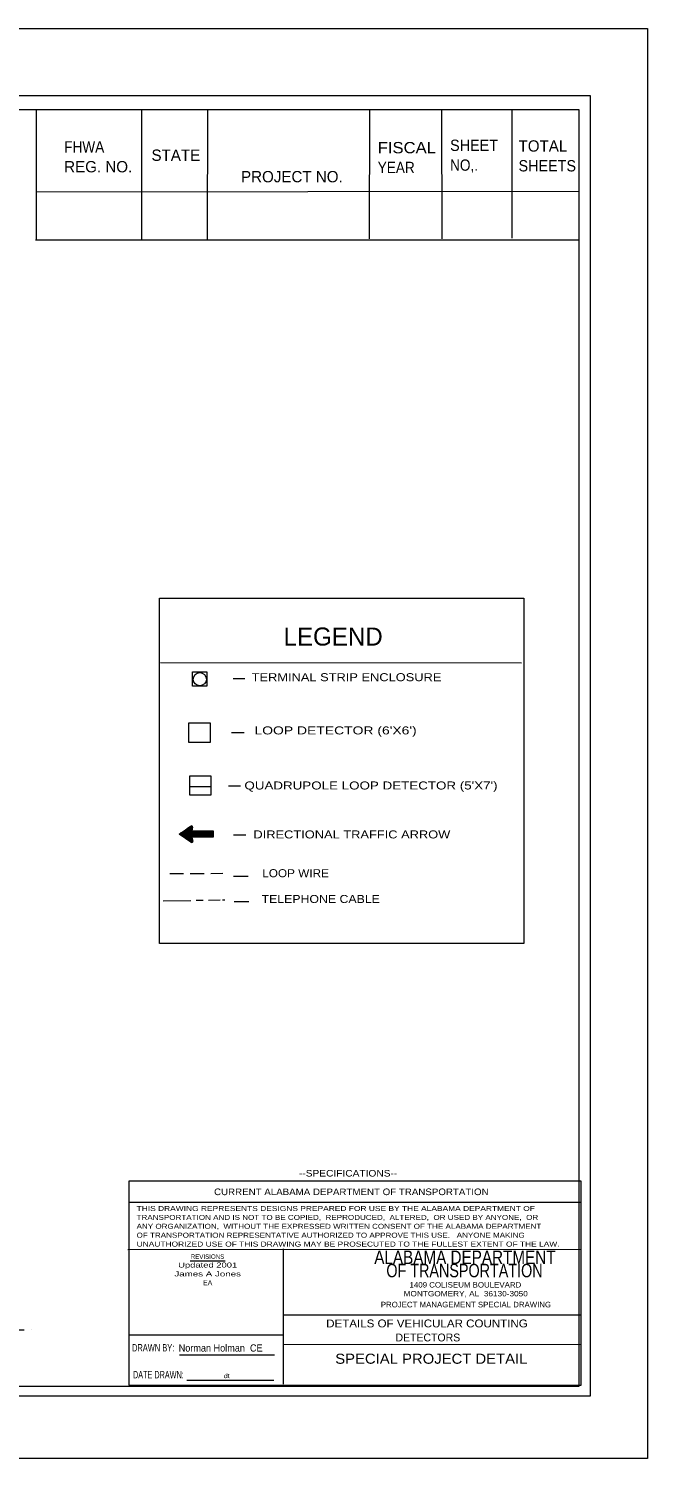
# Model space of a CAD drawing. Extents: x -402 to 1158, y -354 to 209.
# Drawn here: x 915 to 1158, y -352 to 209 of the extents above; entities that cross this region are included whole.
import ezdxf
from ezdxf.enums import TextEntityAlignment as Align

# ---------------------------------------------------------------- set-up
doc = ezdxf.new("R2010")
doc.units = 0
doc.header["$LTSCALE"] = 1.8
for name, pattern in [('LONG_DASH_SHORT_DASH', [9.9, 6, -1.2, 1.5, -1.2]), ('LONG_DASHED', [7.5, 6, -1.5]), ('MEDIUM_DASHED', [4.5, 3, -1.5])]:
    doc.linetypes.add(name, pattern=pattern)
doc.layers.add('1', color=7, linetype='Continuous', lineweight=13)

msp = doc.modelspace()

# ---------------------------------------------------------------- linework, layer by layer
at = {"layer": '1'}
for p, q in [((918.098, 177.126), (918.071, 125.954)), ((959.424, 176.842), (959.458, 126.071)), ((985.311, 177.126), (985.182, 125.954)), ((1048.944, 176.567), (1048.902, 126.257)), ((1077.321, 176.842), (1077.35, 126.239)), ((1104.864, 176.851), (1104.93, 126.526)), ((918.077, 144.641), (1131.454, 144.873)), ((917.787, 125.833), (1131.454, 125.861)), ((966.946, -40.01), (1108.674, -40.157)), ((995.495, -46.28), (999.988, -46.28)), ((994.777, -67.426), (999.836, -67.426)), ((978.386, -88.611), (986.745, -88.611)), ((993.608, -88.44), (998.392, -88.44)), ((974.312, -107.352), (978.842, -104.169)), ((974.534, -107.51), (975.583, -106.452)), ((974.565, -107.533), (975.774, -106.321)), ((974.603, -107.539), (975.979, -106.187)), ((974.647, -107.58), (976.167, -106.034)), ((974.677, -107.603), (976.385, -105.909)), ((974.723, -107.623), (976.568, -105.751)), ((974.738, -107.64), (976.784, -105.62)), ((974.778, -107.684), (976.966, -105.467)), ((974.814, -107.694), (977.177, -105.341)), ((974.851, -107.714), (977.366, -105.196)), ((974.877, -107.73), (977.567, -105.049)), ((974.915, -107.766), (977.78, -104.931)), ((974.957, -107.795), (977.962, -104.781)), ((974.992, -107.801), (978.183, -104.634)), ((975.022, -107.843), (978.363, -104.497)), ((975.059, -107.869), (978.576, -104.357)), ((975.101, -107.888), (978.769, -104.205)), ((975.127, -107.922), (978.916, -104.133)), ((975.166, -107.941), (979.002, -104.1)), ((975.191, -107.956), (979.068, -104.077)), ((975.226, -107.987), (979.141, -104.077)), ((975.271, -108.023), (979.184, -104.1)), ((975.305, -108.04), (979.235, -104.106)), ((975.331, -108.061), (979.27, -104.118)), ((975.364, -108.084), (979.321, -104.14)), ((975.401, -108.113), (979.357, -104.169)), ((975.446, -108.138), (979.383, -104.178)), ((975.476, -108.139), (979.425, -104.22)), ((975.511, -108.186), (979.448, -104.249)), ((975.556, -108.208), (979.478, -104.285)), ((975.583, -108.221), (979.497, -104.318)), ((975.626, -108.261), (979.519, -104.357)), ((975.648, -108.288), (979.534, -104.405)), ((975.683, -108.296), (979.555, -104.442)), ((975.719, -108.332), (979.555, -104.512)), ((975.757, -108.362), (979.555, -104.558)), ((975.802, -108.377), (979.534, -104.629)), ((975.824, -108.395), (979.519, -104.709)), ((975.854, -108.439), (979.497, -104.786)), ((975.895, -108.448), (979.478, -104.866)), ((975.932, -108.476), (979.453, -104.936)), ((975.965, -108.489), (979.448, -105.024)), ((976.003, -108.526), (979.425, -105.094)), ((976.036, -108.55), (979.398, -105.187)), ((976.058, -108.563), (979.383, -105.263)), ((976.098, -108.596), (979.362, -105.341)), ((976.138, -108.625), (979.339, -105.422)), ((976.167, -108.65), (979.321, -105.501)), ((976.203, -108.674), (979.295, -105.579)), ((976.237, -108.705), (979.27, -105.649)), ((976.274, -108.708), (979.252, -105.736)), ((976.303, -108.739), (979.235, -105.806)), ((976.342, -108.777), (979.22, -105.909)), ((976.385, -108.795), (979.197, -105.983)), ((976.423, -108.818), (979.179, -106.055)), ((976.434, -108.848), (979.184, -106.106)), ((976.487, -108.865), (979.252, -106.106)), ((976.513, -108.893), (979.311, -106.106)), ((976.557, -108.898), (979.362, -106.106)), ((976.594, -108.935), (979.425, -106.106)), ((976.623, -108.965), (979.478, -106.106)), ((976.655, -108.993), (979.555, -106.106)), ((976.694, -109.023), (979.594, -106.106)), ((976.72, -109.039), (979.663, -106.106)), ((976.762, -109.051), (979.72, -106.106)), ((976.798, -109.089), (979.783, -106.106)), ((976.833, -109.116), (979.84, -106.106)), ((976.866, -109.132), (979.896, -106.106)), ((976.894, -109.151), (979.951, -106.106)), ((976.923, -109.196), (980.004, -106.106)), ((976.966, -109.204), (980.073, -106.106)), ((977.003, -109.233), (980.138, -106.106)), ((977.048, -109.251), (980.196, -106.106)), ((977.08, -109.285), (980.249, -106.106)), ((977.104, -109.307), (980.306, -106.106)), ((977.139, -109.336), (980.366, -106.106)), ((977.177, -109.356), (980.423, -106.106)), ((977.205, -109.387), (980.487, -106.106)), ((977.25, -109.393), (980.545, -106.106)), ((977.287, -109.431), (980.604, -106.106)), ((977.321, -109.461), (980.67, -106.106)), ((977.35, -109.47), (980.73, -106.106)), ((977.383, -109.498), (980.785, -106.106)), ((977.424, -109.532), (980.844, -106.106)), ((977.459, -109.54), (980.907, -106.106)), ((977.496, -109.57), (980.953, -106.106)), ((977.534, -109.605), (981.027, -106.106)), ((977.553, -109.62), (981.069, -106.106)), ((977.589, -109.647), (981.141, -106.106)), ((977.633, -109.67), (981.203, -106.106)), ((977.666, -109.693), (981.25, -106.106)), ((977.703, -109.717), (981.312, -106.106)), ((977.738, -109.741), (981.367, -106.106)), ((977.776, -109.774), (981.441, -106.106)), ((977.798, -109.79), (981.498, -106.106)), ((979.184, -108.476), (981.558, -106.106)), ((979.252, -108.476), (981.613, -106.106)), ((979.311, -108.476), (981.671, -106.106)), ((979.362, -108.476), (981.727, -106.106)), ((979.425, -108.476), (981.782, -106.106)), ((979.478, -108.476), (981.851, -106.106)), ((979.534, -108.476), (981.898, -106.106)), ((979.594, -108.476), (981.958, -106.106)), ((979.663, -108.476), (982.023, -106.106)), ((979.72, -108.476), (982.089, -106.106)), ((979.783, -108.476), (982.141, -106.106)), ((979.84, -108.476), (982.197, -106.106)), ((979.896, -108.476), (982.271, -106.106)), ((979.951, -108.476), (982.321, -106.106)), ((980.004, -108.476), (982.379, -106.106)), ((980.067, -108.476), (982.432, -106.106)), ((980.138, -108.476), (982.498, -106.106)), ((980.196, -108.476), (982.554, -106.106)), ((980.249, -108.476), (982.617, -106.106)), ((980.306, -108.476), (982.682, -106.106)), ((980.366, -108.476), (982.733, -106.106)), ((980.423, -108.476), (982.805, -106.106)), ((980.487, -108.476), (982.861, -106.106)), ((980.545, -108.476), (982.915, -106.106)), ((980.604, -108.476), (982.971, -106.106)), ((980.656, -108.476), (983.033, -106.106)), ((980.73, -108.476), (983.091, -106.106)), ((980.785, -108.476), (983.15, -106.106)), ((980.844, -108.476), (983.199, -106.106)), ((980.907, -108.476), (983.264, -106.106)), ((980.953, -108.476), (983.327, -106.106)), ((981.027, -108.476), (983.392, -106.106)), ((981.069, -108.476), (983.445, -106.106)), ((981.141, -108.476), (983.499, -106.106)), ((981.203, -108.476), (983.559, -106.106)), ((981.25, -108.476), (983.629, -106.106)), ((981.312, -108.476), (983.673, -106.106)), ((981.367, -108.476), (983.748, -106.106)), ((981.441, -108.476), (983.8, -106.106)), ((981.489, -108.476), (983.859, -106.106)), ((981.55, -108.476), (983.914, -106.106)), ((981.613, -108.476), (983.978, -106.106)), ((981.671, -108.476), (984.045, -106.106)), ((981.727, -108.476), (984.086, -106.106)), ((981.782, -108.476), (984.161, -106.106)), ((981.851, -108.476), (984.223, -106.106)), ((981.898, -108.476), (984.273, -106.106)), ((981.958, -108.476), (984.336, -106.106)), ((982.023, -108.476), (984.393, -106.106)), ((982.089, -108.476), (984.445, -106.106)), ((982.141, -108.476), (984.506, -106.106)), ((982.197, -108.476), (984.569, -106.106)), ((982.271, -108.476), (984.619, -106.106)), ((982.321, -108.476), (984.691, -106.106)), ((982.379, -108.476), (984.75, -106.106)), ((982.432, -108.476), (984.808, -106.106)), ((982.498, -108.476), (984.863, -106.106)), ((982.554, -108.476), (984.92, -106.106)), ((982.617, -108.476), (984.982, -106.106)), ((982.682, -108.476), (985.041, -106.106)), ((982.733, -108.476), (985.108, -106.106)), ((982.793, -108.476), (985.152, -106.106)), ((982.861, -108.476), (985.219, -106.106)), ((982.915, -108.476), (985.279, -106.106)), ((982.971, -108.476), (985.334, -106.106)), ((983.033, -108.476), (985.392, -106.106)), ((983.091, -108.476), (985.451, -106.106)), ((983.142, -108.476), (985.516, -106.106)), ((983.199, -108.476), (985.58, -106.106)), ((983.264, -108.476), (985.644, -106.106)), ((983.327, -108.476), (985.689, -106.106)), ((983.392, -108.476), (985.75, -106.106)), ((983.445, -108.476), (985.8, -106.106)), ((983.499, -108.476), (985.866, -106.106)), ((983.559, -108.476), (985.916, -106.106)), ((983.629, -108.476), (985.99, -106.106)), ((983.672, -108.476), (986.052, -106.106)), ((983.748, -108.476), (986.106, -106.106)), ((983.8, -108.476), (986.162, -106.106)), ((983.859, -108.476), (986.22, -106.106)), ((983.914, -108.476), (986.284, -106.106)), ((983.978, -108.476), (986.345, -106.106)), ((984.045, -108.476), (986.391, -106.106)), ((984.086, -108.476), (986.462, -106.106)), ((984.161, -108.476), (986.526, -106.106)), ((984.223, -108.476), (986.583, -106.106)), ((984.273, -108.476), (986.642, -106.106)), ((984.336, -108.476), (986.696, -106.106)), ((984.393, -108.476), (986.761, -106.106)), ((984.445, -108.476), (986.802, -106.106)), ((984.506, -108.476), (986.888, -106.106)), ((984.56, -108.476), (986.938, -106.106)), ((984.619, -108.476), (986.997, -106.106)), ((984.691, -108.476), (987.051, -106.106)), ((984.75, -108.476), (987.108, -106.106)), ((984.8, -108.476), (987.171, -106.106)), ((984.863, -108.476), (987.223, -106.106)), ((984.92, -108.476), (987.297, -106.106)), ((984.982, -108.476), (987.356, -106.106)), ((985.041, -108.476), (987.406, -106.106)), ((985.105, -108.476), (987.466, -106.106)), ((985.152, -108.476), (987.528, -106.106)), ((985.219, -108.476), (987.583, -106.106)), ((985.279, -108.476), (987.59, -106.159)), ((985.334, -108.476), (987.59, -106.221)), ((985.392, -108.476), (987.59, -106.287)), ((985.451, -108.476), (987.59, -106.333)), ((985.516, -108.476), (987.59, -106.406)), ((985.58, -108.476), (987.59, -106.446)), ((985.644, -108.476), (987.59, -106.505)), ((985.689, -108.476), (987.59, -106.574)), ((978.879, -110.553), (974.312, -107.352)), ((974.319, -107.356), (974.382, -107.305)), ((974.363, -107.385), (974.587, -107.161)), ((974.404, -107.394), (974.778, -107.013)), ((974.439, -107.43), (974.987, -106.888)), ((974.461, -107.446), (975.178, -106.738)), ((974.498, -107.468), (975.384, -106.594)), ((977.832, -109.807), (979.179, -108.489)), ((977.875, -109.84), (979.179, -108.538)), ((977.917, -109.875), (979.197, -108.579)), ((977.934, -109.889), (979.207, -108.631)), ((977.962, -109.915), (979.22, -108.674)), ((978.004, -109.933), (979.235, -108.708)), ((978.048, -109.96), (979.252, -108.777)), ((978.088, -109.996), (979.252, -108.818)), ((978.117, -110.024), (979.27, -108.865)), ((978.158, -110.04), (979.287, -108.898)), ((978.186, -110.058), (979.294, -108.965)), ((978.229, -110.072), (979.311, -109.004)), ((978.253, -110.108), (979.311, -109.047)), ((978.293, -110.139), (979.329, -109.093)), ((978.326, -110.148), (979.339, -109.141)), ((978.363, -110.195), (979.352, -109.196)), ((978.387, -110.216), (979.362, -109.239)), ((978.43, -110.226), (979.376, -109.285)), ((978.456, -110.252), (979.397, -109.336)), ((978.495, -110.287), (979.398, -109.387)), ((978.538, -110.296), (979.408, -109.42)), ((978.576, -110.325), (979.425, -109.47)), ((978.611, -110.36), (979.448, -109.517)), ((978.652, -110.375), (979.453, -109.57)), ((978.685, -110.403), (979.453, -109.605)), ((978.703, -110.425), (979.478, -109.65)), ((978.742, -110.449), (979.49, -109.712)), ((978.78, -110.472), (979.497, -109.757)), ((978.807, -110.494), (979.519, -109.802)), ((978.844, -110.529), (979.522, -109.843)), ((978.874, -110.553), (979.534, -109.889)), ((978.916, -110.564), (979.555, -109.933)), ((978.952, -110.594), (979.561, -109.984)), ((978.998, -110.597), (979.577, -110.03)), ((979.045, -110.626), (979.585, -110.072)), ((979.095, -110.639), (979.594, -110.139)), ((979.159, -110.641), (979.594, -110.195)), ((979.22, -110.639), (979.594, -110.252)), ((979.294, -110.597), (979.577, -110.332)), ((979.425, -110.529), (979.497, -110.472)), ((985.75, -108.476), (987.59, -106.631)), ((985.8, -108.476), (987.59, -106.694)), ((985.864, -108.476), (987.59, -106.752)), ((985.916, -108.476), (987.59, -106.819)), ((985.99, -108.476), (987.59, -106.869)), ((986.052, -108.476), (987.59, -106.929)), ((986.106, -108.476), (987.59, -106.979)), ((986.162, -108.476), (987.59, -107.046)), ((986.22, -108.476), (987.59, -107.115)), ((986.284, -108.476), (987.59, -107.161)), ((986.345, -108.476), (987.59, -107.229)), ((986.391, -108.476), (987.59, -107.277)), ((986.461, -108.476), (987.59, -107.34)), ((986.526, -108.476), (987.59, -107.394)), ((986.583, -108.476), (987.59, -107.468)), ((986.642, -108.476), (987.59, -107.51)), ((986.688, -108.476), (987.59, -107.584)), ((986.761, -108.476), (987.59, -107.64)), ((986.802, -108.476), (987.59, -107.694)), ((986.888, -108.476), (987.59, -107.759)), ((986.938, -108.476), (987.59, -107.801)), ((986.993, -108.476), (987.59, -107.874)), ((987.051, -108.476), (987.59, -107.938)), ((987.108, -108.476), (987.59, -107.987)), ((987.171, -108.476), (987.59, -108.061)), ((987.223, -108.476), (987.59, -108.113)), ((987.287, -108.476), (987.59, -108.171)), ((987.356, -108.476), (987.59, -108.221)), ((987.406, -108.476), (987.59, -108.288)), ((987.466, -108.476), (987.59, -108.341)), ((987.528, -108.476), (987.59, -108.404)), ((987.583, -108.476), (987.59, -108.476)), ((995.574, -107.64), (1000.483, -107.64)), ((995.574, -123.86), (1001.35, -123.86)), ((995.823, -133.732), (1001.603, -133.732)), ((1132.054, -251.863), (954.467, -251.863)), ((1132.054, -270.333), (954.15, -270.385)), ((978.576, -274.699), (992.282, -274.699)), ((1015.247, -323.178), (1015.207, -270.07)), ((1015.166, -295.926), (1132.215, -295.926)), ((954.467, -303.794), (1015.166, -303.794)), ((1015.166, -307.492), (1132.054, -307.549)), ((974.41, -311.667), (1011.694, -311.667)), ((977.287, -321.541), (1011.445, -321.541))]:
    msp.add_line(p, q, dxfattribs=at)
at = {"layer": '1', "linetype": 'MEDIUM_DASHED'}
msp.add_line((970.518, -122.784), (991.417, -122.72), dxfattribs=at)
at = {"layer": '1', "linetype": 'LONG_DASH_SHORT_DASH'}
for p, q in [((967.997, -133.516), (990.289, -133.156)), ((991.215, -133.142), (992.149, -133.126))]:
    msp.add_line(p, q, dxfattribs=at)
at = {"layer": '1', "linetype": 'LONG_DASHED'}
msp.add_line((524.564, -301.603), (916.143, -301.793), dxfattribs=at)
at = {"layer": '1'}
for points in [[(1158.133, 208.721), (1158.133, -352.279), (432.133, -352.279), (432.133, 208.721)], [(453.225, -327.722), (1135.72, -327.722), (1135.72, 182.359), (453.225, 182.359)], [(1131.309, 176.842), (460.284, 176.842), (460.284, -323.88), (1131.309, -323.88)], [(966.488, -14.728), (1109.584, -14.728), (1109.584, -150.198), (966.488, -150.198)], [(979.519, -43.637), (985.173, -43.637), (985.173, -49.294), (979.519, -49.294)], [(978.093, -63.73), (986.461, -63.73), (986.461, -71.349), (978.093, -71.349)], [(978.386, -84.46), (986.745, -84.46), (986.745, -92.064), (978.386, -92.064)], [(1132.066, -243.529), (954.459, -243.529), (954.459, -323.607), (1132.066, -323.607)]]:
    msp.add_lwpolyline(points, close=True, dxfattribs=at)
msp.add_lwpolyline([(979.534, -104.634), (979.179, -106.106), (987.59, -106.106), (987.59, -108.476), (979.179, -108.476), (979.585, -110.072)], dxfattribs=at)
msp.add_circle((982.327, -46.564), 2.589, dxfattribs=at)
for centre, start, end in [((979.097, -104.534), 345.49851, 125.13712), ((979.142, -110.188), 234.98548, 14.71405)]:
    msp.add_arc(centre, 0.449, start, end, dxfattribs=at)

# ---------------------------------------------------------------- texts
for s, height, width, p in [('FHWA', 4.441, 0.9, (929.091, 160.091)), ('FISCAL', 4.441, 1.1, (1052.211, 159.787)), ('SHEET', 4.441, 0.95, (1080.633, 160.721)), ('NO,.', 4.441, 0.9, (1080.633, 152.954)), ('SHEETS', 4.441, 0.95, (1107.519, 152.683)), ('YEAR', 4.441, 0.9, (1052.211, 152.015)), ('TERMINAL STRIP ENCLOSURE', 3.142, 1.2, (1002.7, -47.335)), ("LOOP DETECTOR (6'X6')", 3.142, 1.3, (1003.822, -68.215)), ("QUADRUPOLE LOOP DETECTOR (5'X7')", 3.14, 1.25, (999.871, -89.822)), ('DIRECTIONAL TRAFFIC ARROW', 3.142, 1.2, (1003.409, -109.023)), ('LOOP WIRE', 3.142, 1.1, (1006.869, -124.238)), ('TELEPHONE CABLE', 3.142, 1.15, (1006.61, -134.356)), ('TRANSPORTATION AND IS NOT TO BE COPIED,  REPRODUCED,  ALTERED,  OR USED BY ANYONE,  OR', 1.972, 1.2, (957.525, -258.714)), ('THIS DRAWING REPRESENTS DESIGNS PREPARED FOR USE BY THE ALABAMA DEPARTMENT OF', 1.972, 1.25, (957.525, -255.218)), ('ANY ORGANIZATION,  WITHOUT THE EXPRESSED WRITTEN CONSENT OF THE ALABAMA DEPARTMENT', 1.972, 1.2, (957.525, -262.195)), ('OF TRANSPORTATION REPRESENTATIVE AUTHORIZED TO APPROVE THIS USE.   ANYONE MAKING', 1.972, 1.2, (957.525, -265.682)), ('UNAUTHORIZED USE OF THIS DRAWING MAY BE PROSECUTED TO THE FULLEST EXTENT OF THE LAW.', 1.972, 1.25, (957.525, -269.176)), ('PROJECT MANAGEMENT SPECIAL DRAWING', 2.192, 1.05, (1053.435, -293.024)), ('DRAWN BY:', 2.88, 0.7, (955.729, -310.306)), ('DATE DRAWN:', 2.95, 0.7, (956.105, -320.919)), ('dt', 1.732, 1.2, (991.764, -320.789))]:
    msp.add_text(s, height=height, dxfattribs=dict(at, width=width)).set_placement(p)
for s, height, p in [('TOTAL', 4.441, (1107.519, 160.45)), ('STATE', 4.441, (963.38, 156.823)), ('REG. NO.', 4.441, (929.091, 152.318)), ('PROJECT NO.', 4.441, (998.547, 148.408)), ('LEGEND', 7.082, (1015.239, -33.353))]:
    msp.add_text(s, height=height, dxfattribs=at).set_placement(p)
for s, height, width, p in [('--SPECIFICATIONS--', 2.597, 1.15, (1040.592, -241.694)), ('CURRENT ALABAMA DEPARTMENT OF TRANSPORTATION', 2.597, 1.1, (1041.852, -248.984)), ('ALABAMA DEPARTMENT', 5.267, 0.85, (1086.46, -276.015)), ('James A Jones', 1.972, 1.45, (985.442, -280.87)), ('Updated 2001', 1.972, 1.4, (985.442, -277.387)), ('OF TRANSPORTATION', 5.267, 0.8, (1086.292, -281.201)), ('EA', 1.972, 0.95, (985.442, -284.354)), ('1409 COLISEUM BOULEVARD', 2.106, 1.1, (1086.648, -285.231)), ('MONTGOMERY, AL  36130-3050', 2.106, 1.15, (1086.774, -288.696)), ('DETAILS OF VEHICULAR COUNTING', 3.084, 1.1, (1071.56, -300.875)), ('Norman Holman  CE', 2.812, 0.95, (990.536, -310.357)), ('SPECIAL PROJECT DETAIL', 3.963, 1.1, (1073.275, -315.152))]:
    msp.add_text(s, height=height, dxfattribs=dict(at, width=width)).set_placement(p, align=Align.CENTER)
for s, height, p in [('REVISIONS', 1.754, (985.386, -273.997)), ('DETECTORS', 3.084, (1071.906, -306.377))]:
    msp.add_text(s, height=height, dxfattribs=at).set_placement(p, align=Align.CENTER)

doc.saveas('drawing.dxf')
